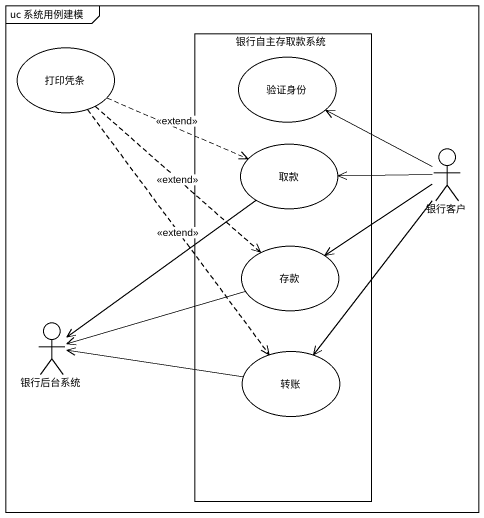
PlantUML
@startuml
mainframe uc 系统用例建模
usecase 打印凭条
rectangle 银行自主存取款系统 {
  usecase 验证身份
  usecase 取款
  usecase 存款
  usecase 转账
}
actor 银行客户
actor 银行后台系统
打印凭条 .right.> 取款 : <<extend>>
打印凭条 ..> 存款 : <<extend>>
打印凭条 ..> 转账 : <<extend>>
取款 --> 银行后台系统
银行客户 -up-> 验证身份
银行客户 -left-> 取款
银行客户 -left-> 存款
银行客户 --> 转账
存款 -left-> 银行后台系统
转账 -left-> 银行后台系统
@enduml
